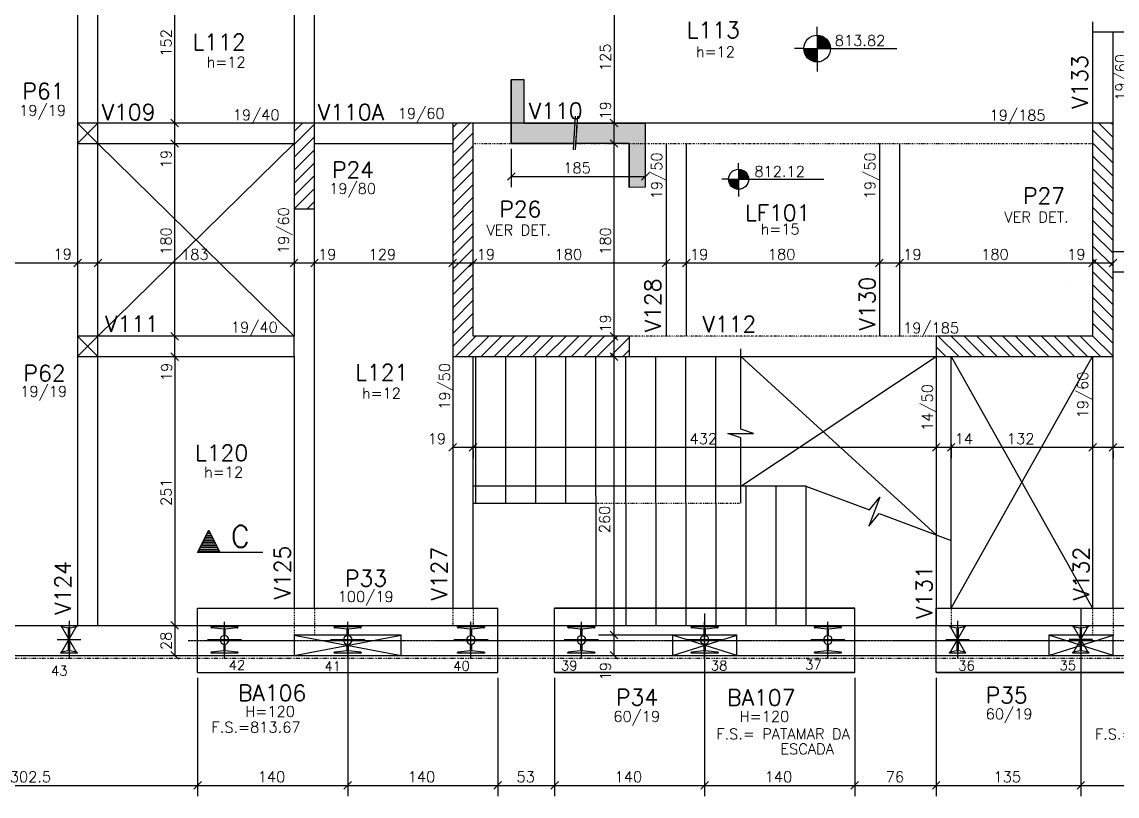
# Model space of a CAD drawing. Extents: x 880 to 7065, y 666 to 4166.
# Drawn here: x 3869 to 4890, y 2132 to 2855 of the extents above; entities that cross this region are included whole.
import ezdxf

# ---------------------------------------------------------------- set-up
doc = ezdxf.new("R2010")
doc.units = 0
doc.header["$MEASUREMENT"] = 0
for name, pattern in [('ESTILO_TQS_0003', [1.5, 0.5, -0.4, 0.1, -0.5]), ('ESTILO_TQS_0004', [2, 0.5, -0.4, 0.1, -0.4, 0.1, -0.5]), ('ESTILO_TQS_0005', [0.4, 0.3, -0.1])]:
    doc.linetypes.add(name, pattern=pattern)
for name, color, linetype in [('1', 1, 'CONTINUOUS'), ('2', 2, 'CONTINUOUS'), ('3', 3, 'CONTINUOUS'), ('4', 4, 'CONTINUOUS'), ('6', 6, 'CONTINUOUS'), ('7', 7, 'CONTINUOUS'), ('8', 8, 'CONTINUOUS'), ('9', 9, 'CONTINUOUS')]:
    doc.layers.add(name, color=color, linetype=linetype)
doc.styles.get("Standard").update_dxf_attribs({"font": 'ROMANS.SHX'})

msp = doc.modelspace()

# ---------------------------------------------------------------- linework, layer by layer
at = {"layer": '1', "linetype": 'Continuous'}
for p, q in [((3920.5315, 2741.0645), (3939.5315, 2760.0645)), ((3939.5315, 2741.0645), (3920.5315, 2760.0645)), ((3939.5315, 2561.0645), (4122.5315, 2741.0645)), ((3939.5315, 2741.0645), (4122.5315, 2561.0645)), ((3920.5315, 2542.0645), (3939.5315, 2561.0645)), ((3939.5315, 2542.0645), (3920.5315, 2561.0645)), ((4735.5315, 2307.0645), (4867.5315, 2542.0645)), ((4735.5315, 2542.0645), (4867.5315, 2307.0645)), ((4032.531351, 2359.211001), (4042.902147, 2379.952601)), ((4032.672399, 2359.297904), (4042.902147, 2379.757503)), ((4038.913399, 2371.975049), (4046.890944, 2371.975049)), ((4039.711147, 2373.570552), (4046.093195, 2373.570552)), ((4040.508896, 2375.16605), (4045.295447, 2375.16605)), ((4041.30665, 2376.7616), (4044.497698, 2376.7616)), ((4042.104399, 2378.357103), (4043.86335, 2378.357103)), ((4042.902147, 2379.952601), (4053.229493, 2359.297904)), ((4042.902147, 2379.757449), (4053.131944, 2359.297952)), ((4033.329099, 2360.806504), (4052.475243, 2360.806504)), ((4034.126848, 2362.402001), (4051.677447, 2362.402001)), ((4034.924596, 2363.997504), (4050.879699, 2363.997504)), ((4035.722398, 2365.593001), (4050.08195, 2365.593001)), ((4036.520147, 2367.188552), (4049.284202, 2367.188552)), ((4037.317896, 2368.784049), (4048.486453, 2368.784049)), ((4038.11565, 2370.379552), (4047.688692, 2370.379552)), ((4093.329101, 2359.211001), (4032.531351, 2359.211001)), ((4032.672399, 2359.297952), (4093.329101, 2359.297952)), ((4032.531351, 2307.0645), (4312.5315, 2307.0645)), ((4032.531351, 2247.0645), (4032.531351, 2307.0645)), ((4312.5315, 2247.0645), (4312.5315, 2307.0645)), ((4365.53135, 2247.0645), (4365.53135, 2307.0645)), ((4645.5315, 2247.0645), (4645.5315, 2307.0645)), ((4721.5315, 2247.0645), (4721.5315, 2307.0645)), ((4721.5315, 2307.0645), (4991.53165, 2307.0645)), ((4032.531351, 2247.0645), (4312.5315, 2247.0645))]:
    msp.add_line(p, q, dxfattribs=at)
for points in [[(3730.0315, 2291.0645), (5150.249252, 2291.0645), (5150.249252, 2593.06465)], [(4365.53135, 2307.0645), (4645.5315, 2307.0645), (4365.53135, 2307.0645)], [(4886.5315, 2263.0645), (5272.746549, 2263.0645)], [(4365.53135, 2247.0645), (4645.5315, 2247.0645), (4365.53135, 2247.0645)], [(4721.5315, 2247.0645), (4991.53165, 2247.0645), (4721.5315, 2247.0645)]]:
    msp.add_lwpolyline(points, dxfattribs=at)
at = {"layer": '2', "linetype": 'Continuous'}
for p, q in [((4014.684261, 2756.528966), (4007.613194, 2763.600034)), ((4014.684261, 2756.528966), (4007.613194, 2763.600034)), ((4424.524719, 2756.528966), (4417.453651, 2763.600034)), ((4424.524719, 2756.528966), (4417.453651, 2763.600034)), ((4417.453651, 2763.600034), (4424.524719, 2756.528966)), ((3930.0315, 2750.5645), (3930.0315, 2750.5645)), ((4014.684261, 2737.528966), (4007.613194, 2744.600034)), ((4014.684261, 2737.528966), (4007.613194, 2744.600034)), ((4424.524719, 2737.528966), (4417.453651, 2744.600034)), ((4424.524719, 2737.528966), (4417.453651, 2744.600034)), ((4132.0315, 2720.0645), (4132.0315, 2720.0645)), ((4321.595131, 2706.667588), (4328.666198, 2713.738656)), ((4446.606253, 2706.667588), (4453.677321, 2713.738656)), ((3916.995966, 2625.935407), (3924.067034, 2633.006475)), ((3916.995966, 2625.935407), (3924.067034, 2633.006475)), ((3935.995966, 2625.935407), (3943.067034, 2633.006475)), ((3935.995966, 2625.935407), (3943.067034, 2633.006475)), ((4118.995966, 2625.935407), (4126.067034, 2633.006475)), ((4118.995966, 2625.935407), (4126.067034, 2633.006475)), ((4137.995966, 2625.935407), (4145.067034, 2633.006475)), ((4137.995966, 2625.935407), (4145.067034, 2633.006475)), ((4266.995966, 2625.935407), (4274.067034, 2633.006475)), ((4266.995966, 2625.935407), (4274.067034, 2633.006475)), ((4285.995966, 2625.935407), (4293.067034, 2633.006475)), ((4285.995966, 2625.935407), (4293.067034, 2633.006475)), ((4465.995966, 2625.935407), (4473.067034, 2633.006475)), ((4465.995966, 2625.935407), (4473.067034, 2633.006475)), ((4484.995966, 2625.935407), (4492.067034, 2633.006475)), ((4484.995966, 2625.935407), (4492.067034, 2633.006475)), ((4664.995966, 2625.935407), (4672.067034, 2633.006475)), ((4664.995966, 2625.935407), (4672.067034, 2633.006475)), ((4683.995966, 2625.935407), (4691.067034, 2633.006475)), ((4683.995966, 2625.935407), (4691.067034, 2633.006475)), ((4863.995966, 2625.935407), (4871.067034, 2633.006475)), ((4863.995966, 2625.935407), (4871.067034, 2633.006475)), ((4882.995966, 2625.935407), (4890.067034, 2633.006475)), ((4882.995966, 2625.935407), (4890.067034, 2633.006475)), ((4843.940841, 2611.155159), (4843.940841, 2611.155159)), ((4014.684261, 2557.528966), (4007.613194, 2564.600034)), ((4014.684261, 2557.528966), (4007.613194, 2564.600034)), ((4424.524719, 2557.528966), (4417.453651, 2564.600034)), ((4424.524719, 2557.528966), (4417.453651, 2564.600034)), ((3930.0315, 2551.5645), (3930.0315, 2551.5645)), ((4014.684261, 2538.528966), (4007.613194, 2545.600034)), ((4014.684261, 2538.528966), (4007.613194, 2545.600034)), ((4007.613194, 2545.600034), (4014.684261, 2538.528966)), ((4280.0315, 2551.5645), (4280.0315, 2551.5645)), ((4424.524719, 2538.528966), (4417.453651, 2545.600034)), ((4424.524719, 2538.528966), (4417.453651, 2545.600034)), ((4877.0315, 2551.5645), (4877.0315, 2551.5645)), ((4266.995966, 2453.799781), (4274.067034, 2460.870849)), ((4285.995966, 2453.799781), (4293.067034, 2460.870849)), ((4285.995966, 2453.799781), (4293.067034, 2460.870849)), ((4717.995966, 2453.799781), (4725.067034, 2460.870849)), ((4717.995966, 2453.799781), (4725.067034, 2460.870849)), ((4731.995966, 2453.799781), (4739.067034, 2460.870849)), ((4731.995966, 2453.799781), (4739.067034, 2460.870849)), ((4863.995966, 2453.799781), (4871.067034, 2460.870849)), ((4863.995966, 2453.799781), (4871.067034, 2460.870849)), ((4882.995966, 2453.799781), (4890.067034, 2460.870849)), ((4882.995966, 2453.799781), (4890.067034, 2460.870849)), ((4882.995966, 2453.799781), (4890.067034, 2460.870849)), ((4007.613194, 2294.600034), (4014.684261, 2287.528966)), ((4007.613194, 2294.600034), (4014.684261, 2287.528966)), ((4424.524719, 2278.528966), (4417.453651, 2285.600034)), ((4424.524719, 2278.528966), (4417.453651, 2285.600034)), ((4505.5315, 2272.5645), (4505.5315, 2272.5645)), ((4856.5315, 2272.5645), (4856.5315, 2272.5645)), ((4007.613194, 2266.600034), (4014.684261, 2259.528966)), ((4424.524719, 2259.528966), (4417.453651, 2266.600034)), ((4028.995817, 2138.141848), (4036.066884, 2145.212916)), ((4028.995817, 2138.141848), (4036.066884, 2145.212916)), ((4168.995966, 2138.141848), (4176.067034, 2145.212916)), ((4168.995966, 2138.141848), (4176.067034, 2145.212916)), ((4308.995966, 2138.141848), (4316.067034, 2145.212916)), ((4308.995966, 2138.141848), (4316.067034, 2145.212916)), ((4361.995817, 2138.141848), (4369.066884, 2145.212916)), ((4361.995817, 2138.141848), (4369.066884, 2145.212916)), ((4501.995891, 2138.141848), (4509.066959, 2145.212916)), ((4501.995891, 2138.141848), (4509.066959, 2145.212916)), ((4641.995966, 2138.141848), (4649.067034, 2145.212916)), ((4641.995966, 2138.141848), (4649.067034, 2145.212916)), ((4717.995966, 2138.141848), (4725.067034, 2145.212916)), ((4717.995966, 2138.141848), (4725.067034, 2145.212916)), ((4852.995966, 2138.141848), (4860.067034, 2145.212916)), ((4852.995966, 2138.141848), (4860.067034, 2145.212916))]:
    msp.add_line(p, q, dxfattribs=at)
at = {"layer": '2', "linetype": 'ESTILO_TQS_0003'}
msp.add_line((5277.028499, 2260.066249), (1806.544791, 2260.051074), dxfattribs=at)
at = {"layer": '3', "linetype": 'Continuous'}
for p, q in [((4610.493954, 2842.164567), (4610.493954, 2849.875383)), ((4610.493954, 2842.164567), (4610.493954, 2817.164567)), ((4610.493954, 2841.55722), (4614.343078, 2841.55722)), ((4610.493954, 2840.764371), (4616.242416, 2840.764371)), ((4610.493954, 2839.971521), (4617.566212, 2839.971521)), ((4610.493954, 2839.17866), (4618.601473, 2839.17866)), ((4610.493954, 2838.385871), (4619.448812, 2838.385871)), ((4610.493954, 2837.593022), (4620.157821, 2837.593022)), ((4610.493954, 2836.800161), (4620.757158, 2836.800161)), ((4610.493954, 2836.007312), (4621.26518, 2836.007312)), ((4610.493954, 2835.214463), (4621.694334, 2835.214463)), ((4610.493954, 2834.421614), (4622.053392, 2834.421614)), ((4610.493954, 2833.628765), (4622.348698, 2833.628765)), ((4610.493954, 2832.835963), (4622.58497, 2832.835963)), ((4610.493954, 2832.043114), (4622.765549, 2832.043114)), ((4610.493954, 2831.250265), (4622.892959, 2831.250265)), ((4610.493954, 2830.457416), (4622.993954, 2830.457416)), ((4597.993954, 2829.664567), (4589.533513, 2829.664567)), ((4610.493906, 2828.871766), (4597.993906, 2828.871766)), ((4597.993954, 2829.664567), (4622.993954, 2829.664567)), ((4610.493906, 2828.078917), (4598.0949, 2828.078917)), ((4610.493906, 2827.286068), (4598.222263, 2827.286068)), ((4610.493906, 2826.493218), (4598.402889, 2826.493218)), ((4610.493906, 2825.700417), (4598.639162, 2825.700417)), ((4610.493906, 2824.90752), (4598.934467, 2824.90752)), ((4610.493906, 2824.114719), (4599.293526, 2824.114719)), ((4610.493906, 2823.32187), (4599.722679, 2823.32187)), ((4610.493906, 2822.529021), (4600.230701, 2822.529021)), ((4610.493906, 2821.736172), (4600.830086, 2821.736172)), ((4610.493906, 2820.94337), (4601.539047, 2820.94337)), ((4610.493906, 2820.150462), (4602.386387, 2820.150462)), ((4622.993954, 2829.664567), (4684.784828, 2829.664567)), ((4610.493906, 2819.35766), (4603.421648, 2819.35766)), ((4610.493906, 2818.564811), (4604.745443, 2818.564811)), ((4610.493906, 2817.771962), (4606.644829, 2817.771962)), ((4610.493954, 2817.164567), (4610.493954, 2808.310301)), ((4122.5315, 2752.158558), (4130.437442, 2760.0645)), ((4122.5315, 2740.137743), (4141.5315, 2759.137743)), ((4270.5315, 2743.887959), (4286.708041, 2760.0645)), ((4270.5315, 2755.908775), (4274.687225, 2760.0645)), ((4873.153203, 2760.0645), (4886.5315, 2746.686203)), ((4885.174018, 2760.0645), (4886.5315, 2758.707018)), ((4270.5315, 2731.867144), (4289.5315, 2750.867144)), ((4867.5315, 2753.665388), (4886.5315, 2734.665388)), ((4122.5315, 2728.116928), (4141.5315, 2747.116928)), ((4270.5315, 2719.846329), (4289.5315, 2738.846329)), ((4867.5315, 2741.644572), (4886.5315, 2722.644572)), ((4122.5315, 2716.096112), (4141.5315, 2735.096112)), ((4867.5315, 2729.623757), (4886.5315, 2710.623757)), ((4122.5315, 2704.075297), (4141.5315, 2723.075297)), ((4270.5315, 2707.825514), (4289.5315, 2726.825514)), ((4537.239145, 2717.013197), (4537.239145, 2722.796309)), ((4122.5315, 2692.054482), (4141.5315, 2711.054482)), ((4270.5315, 2695.804698), (4289.5315, 2714.804698)), ((4537.239145, 2717.013197), (4537.239145, 2698.263197)), ((4537.239145, 2716.557687), (4540.125989, 2716.557687)), ((4537.239145, 2715.96305), (4541.550492, 2715.96305)), ((4537.239145, 2715.368413), (4542.543339, 2715.368413)), ((4537.239145, 2714.773767), (4543.319785, 2714.773767)), ((4537.239145, 2714.179175), (4543.955289, 2714.179175)), ((4537.239145, 2713.584538), (4544.487046, 2713.584538)), ((4537.239145, 2712.989893), (4544.936549, 2712.989893)), ((4537.239145, 2712.395256), (4545.317566, 2712.395256)), ((4537.239145, 2711.800619), (4545.639431, 2711.800619)), ((4537.239145, 2711.205982), (4545.908724, 2711.205982)), ((4537.239145, 2710.611345), (4546.130203, 2710.611345)), ((4537.239145, 2710.016744), (4546.307408, 2710.016744)), ((4537.239145, 2709.422108), (4546.442842, 2709.422108)), ((4537.239145, 2708.827471), (4546.5384, 2708.827471)), ((4537.239145, 2708.232834), (4546.614145, 2708.232834)), ((4867.5315, 2717.602942), (4886.5315, 2698.602942)), ((4122.5315, 2680.0645), (4141.5315, 2699.033666)), ((4270.5315, 2683.783883), (4289.5315, 2702.783883)), ((4527.864145, 2707.638197), (4521.518815, 2707.638197)), ((4537.23911, 2707.043596), (4527.86411, 2707.043596)), ((4527.864145, 2707.638197), (4546.614145, 2707.638197)), ((4537.23911, 2706.448959), (4527.939855, 2706.448959)), ((4537.23911, 2705.854323), (4528.035378, 2705.854323)), ((4537.23911, 2705.259686), (4528.170847, 2705.259686)), ((4537.23911, 2704.665085), (4528.348052, 2704.665085)), ((4537.23911, 2704.070412), (4528.569531, 2704.070412)), ((4537.23911, 2703.475811), (4528.838824, 2703.475811)), ((4537.23911, 2702.881174), (4529.160689, 2702.881174)), ((4537.23911, 2702.286537), (4529.541706, 2702.286537)), ((4537.23911, 2701.691901), (4529.991244, 2701.691901)), ((4537.23911, 2701.0973), (4530.522965, 2701.0973)), ((4537.23911, 2700.502618), (4531.15847, 2700.502618)), ((4537.23911, 2699.908017), (4531.934916, 2699.908017)), ((4537.23911, 2699.31338), (4532.927763, 2699.31338)), ((4537.23911, 2698.718744), (4534.352302, 2698.718744)), ((4537.239145, 2698.263197), (4537.239145, 2691.622498)), ((4546.614145, 2707.638197), (4616.77013, 2707.638197)), ((4867.5315, 2705.582127), (4886.5315, 2686.582127)), ((4270.5315, 2671.763068), (4289.5315, 2690.763068)), ((4867.5315, 2693.561311), (4886.5315, 2674.561311)), ((4134.583149, 2680.0645), (4141.5315, 2687.012851)), ((4270.5315, 2659.742252), (4289.5315, 2678.742252)), ((4867.5315, 2681.540496), (4886.5315, 2662.540496)), ((4867.5315, 2669.519681), (4886.5315, 2650.519681)), ((4270.5315, 2647.721437), (4289.5315, 2666.721437)), ((4867.5315, 2657.498865), (4886.5315, 2638.498865)), ((4270.5315, 2635.700622), (4289.5315, 2654.700622)), ((4270.5315, 2623.679807), (4289.5315, 2642.679807)), ((4867.5315, 2645.47805), (4886.5315, 2626.47805)), ((4886.5315, 2640.064595), (5203.606518, 2640.064595)), ((4270.5315, 2611.658991), (4289.5315, 2630.658991)), ((4867.5315, 2633.457235), (4886.5315, 2614.457235)), ((4270.5315, 2599.638176), (4289.5315, 2618.638176)), ((4867.5315, 2621.43642), (4886.5315, 2602.43642)), ((4886.5315, 2621.064595), (5182.036534, 2621.064595)), ((4270.5315, 2587.617361), (4289.5315, 2606.617361)), ((4867.5315, 2609.415604), (4886.5315, 2590.415604)), ((4867.5315, 2597.394789), (4886.5315, 2578.394789)), ((4270.5315, 2575.596545), (4289.5315, 2594.596545)), ((4867.5315, 2585.373974), (4886.5315, 2566.373974)), ((4270.5315, 2563.57573), (4289.5315, 2582.57573)), ((4270.5315, 2551.554915), (4289.5315, 2570.554915)), ((4867.5315, 2573.353158), (4886.5315, 2554.353158)), ((4273.0619, 2542.0645), (4292.0619, 2561.0645)), ((4285.082716, 2542.0645), (4304.082716, 2561.0645)), ((4297.103531, 2542.0645), (4316.103531, 2561.0645)), ((4309.124346, 2542.0645), (4328.124346, 2561.0645)), ((4321.145161, 2542.0645), (4340.145161, 2561.0645)), ((4333.165977, 2542.0645), (4352.165977, 2561.0645)), ((4345.186792, 2542.0645), (4364.186792, 2561.0645)), ((4357.207607, 2542.0645), (4376.207607, 2561.0645)), ((4369.228423, 2542.0645), (4388.228423, 2561.0645)), ((4381.249238, 2542.0645), (4400.249238, 2561.0645)), ((4393.270053, 2542.0645), (4412.270053, 2561.0645)), ((4405.290868, 2542.0645), (4424.290868, 2561.0645)), ((4417.311684, 2542.0645), (4435.5315, 2560.284316)), ((4723.54956, 2561.0645), (4742.54956, 2542.0645)), ((4735.570375, 2561.0645), (4754.570375, 2542.0645)), ((4747.59119, 2561.0645), (4766.59119, 2542.0645)), ((4759.612006, 2561.0645), (4778.612006, 2542.0645)), ((4771.632821, 2561.0645), (4790.632821, 2542.0645)), ((4783.653636, 2561.0645), (4802.653636, 2542.0645)), ((4795.674451, 2561.0645), (4814.674451, 2542.0645)), ((4807.695267, 2561.0645), (4826.695267, 2542.0645)), ((4819.716082, 2561.0645), (4838.716082, 2542.0645)), ((4831.736897, 2561.0645), (4850.736897, 2542.0645)), ((4843.757713, 2561.0645), (4862.757713, 2542.0645)), ((4855.778528, 2561.0645), (4874.778528, 2542.0645)), ((4867.5315, 2561.332343), (4886.5315, 2542.332343)), ((4429.332499, 2542.0645), (4435.5315, 2548.263501)), ((4721.5315, 2551.061745), (4730.528745, 2542.0645))]:
    msp.add_line(p, q, dxfattribs=at)
at = {"layer": '3', "linetype": 'ESTILO_TQS_0004'}
for p, q in [((4404.0315, 2405.0645), (4539.181678, 2405.0645)), ((4122.5315, 2307.0645), (4122.5315, 2282.0645)), ((4141.5315, 2307.0645), (4141.5315, 2282.0645)), ((4270.5315, 2307.0645), (4270.5315, 2291.0645)), ((4289.5315, 2307.0645), (4289.5315, 2290.061346)), ((4735.5315, 2307.0645), (4735.5315, 2291.062634)), ((4867.5315, 2307.0645), (4867.5315, 2282.0645)), ((4886.5315, 2307.0645), (4886.5315, 2282.0645))]:
    msp.add_line(p, q, dxfattribs=at)
at = {"layer": '3', "linetype": 'Continuous'}
for points in [[(3920.5315, 2912.0645), (3920.5315, 2760.0645)], [(3939.5315, 2760.0645), (3939.5315, 2912.0645)], [(4122.5315, 2912.0645), (4122.5315, 2760.0645)], [(4141.5315, 2760.0645), (4141.5315, 2912.0645)], [(4867.5315, 2854.634879), (4867.5315, 2760.0645)], [(4867.5315, 2845.134879), (5246.746549, 2845.134879)], [(4886.5315, 2760.0645), (4886.5315, 2845.134879)], [(4122.5315, 2760.0645), (3939.5315, 2760.0645)], [(4270.5315, 2760.0645), (4141.5315, 2760.0645)], [(4479.0315, 2760.0645), (4289.5315, 2760.0645)], [(4678.0315, 2760.0645), (4479.0315, 2760.0645)], [(4867.5315, 2760.0645), (4678.0315, 2760.0645)], [(3920.5315, 2741.0645), (3920.5315, 2561.0645)], [(3939.5315, 2561.0645), (3939.5315, 2741.0645)], [(3939.5315, 2741.0645), (4122.5315, 2741.0645)], [(4141.5315, 2741.0645), (4270.5315, 2741.0645)], [(4469.5315, 2741.0645), (4469.5315, 2561.0645)], [(4488.5315, 2561.0645), (4488.5315, 2741.0645)], [(4668.5315, 2741.0645), (4668.5315, 2561.0645)], [(4687.5315, 2561.0645), (4687.5315, 2741.0645)], [(4122.5315, 2680.0645), (4122.5315, 2561.0645)], [(4141.5315, 2551.5645), (4141.5315, 2680.0645)], [(4122.5315, 2561.0645), (3939.5315, 2561.0645)], [(4122.5315, 2542.0645), (4122.5315, 2561.0645)], [(4141.5315, 2307.0645), (4141.5315, 2551.5645)], [(3920.5315, 2542.0645), (3920.5315, 2291.0645)], [(3939.5315, 2291.0645), (3939.5315, 2542.0645)], [(3939.5315, 2542.0645), (4122.5315, 2542.0645)], [(4122.5315, 2542.0645), (4122.5315, 2307.0645)], [(4270.5315, 2542.0645), (4270.5315, 2307.0645)], [(4289.5315, 2307.0645), (4289.5315, 2542.0645)], [(4435.5315, 2542.0645), (4479.0315, 2542.0645)], [(4479.0315, 2542.0645), (4678.0315, 2542.0645)], [(4678.0315, 2542.0645), (4721.5315, 2542.0645)], [(4721.5315, 2542.0645), (4721.5315, 2291.0645)], [(4735.5315, 2307.0645), (4735.5315, 2542.0645)], [(4867.5315, 2542.0645), (4867.5315, 2307.0645)], [(4886.5315, 2307.0645), (4886.5315, 2542.0645)], [(3695.0315, 2263.0645), (3930.0315, 2263.0645)], [(3930.0315, 2263.0645), (4122.5315, 2263.0645)], [(4222.5315, 2263.0645), (4280.0315, 2263.0645)], [(4280.0315, 2263.0645), (4475.5315, 2263.0645)], [(4535.5315, 2263.0645), (4728.5315, 2263.0645)], [(4728.5315, 2263.0645), (4826.5315, 2263.0645)]]:
    msp.add_lwpolyline(points, dxfattribs=at)
at = {"layer": '3', "linetype": 'ESTILO_TQS_0004'}
for points in [[(4289.5315, 2741.0645), (4867.5315, 2741.0645)], [(4721.5315, 2561.0645), (4435.5315, 2561.0645)]]:
    msp.add_lwpolyline(points, dxfattribs=at)
at = {"layer": '3', "linetype": 'Continuous'}
for centre, radius in [((4610.493954, 2829.664567), 12.5), ((4537.239145, 2707.638197), 9.375)]:
    msp.add_circle(centre, radius, dxfattribs=at)
at = {"layer": '6', "linetype": 'Continuous'}
for p, q in [((4325.130664, 2760.0645), (4325.130664, 2800.563266)), ((4337.130664, 2760.0645), (4337.130664, 2800.563266)), ((4325.130664, 2741.0645), (4325.130664, 2760.0645)), ((4337.130664, 2760.0645), (4384.718712, 2760.0645)), ((4450.141787, 2760.0645), (4386.718712, 2760.0645)), ((4450.141787, 2760.0645), (4450.141787, 2700.203122)), ((4383.5059, 2741.0645), (4325.130664, 2741.0645)), ((4325.130664, 2741.0645), (4325.130664, 2741.0645)), ((4325.130664, 2741.0645), (4325.130664, 2741.0645)), ((4435.141787, 2741.0645), (4385.5059, 2741.0645)), ((4435.141787, 2741.0645), (4435.141787, 2700.077699)), ((3905.031351, 2290.300232), (3905.031351, 2291.054319)), ((3905.031351, 2291.054319), (3920.031351, 2291.054319)), ((3911.65492, 2288.627045), (3905.514282, 2289.691593)), ((3905.887843, 2266.481806), (3919.174858, 2289.626832)), ((3919.174858, 2266.481806), (3905.887843, 2289.626832)), ((3912.531351, 2295.403124), (3912.531351, 2260.705514)), ((3919.54842, 2289.691593), (3913.407782, 2288.627045)), ((3920.031351, 2291.054319), (3920.031351, 2290.300232)), ((4045.031351, 2289.304965), (4045.031351, 2290.059053)), ((4045.031351, 2290.059053), (4070.031351, 2290.059053)), ((4057.531351, 2260.710248), (4057.531351, 2294.407858)), ((4070.031351, 2290.059053), (4070.031351, 2289.304965)), ((4160.031351, 2289.306112), (4160.031351, 2290.060199)), ((4160.031351, 2290.060199), (4185.031351, 2290.060199)), ((4172.531351, 2260.711394), (4172.531351, 2294.409004)), ((4185.031351, 2290.060199), (4185.031351, 2289.306112)), ((4275.0315, 2289.307259), (4275.0315, 2290.061346)), ((4275.0315, 2290.061346), (4300.0315, 2290.061346)), ((4287.5315, 2260.712541), (4287.5315, 2294.410151)), ((4300.0315, 2290.061346), (4300.0315, 2289.307259)), ((4378.03135, 2289.308286), (4378.03135, 2290.062373)), ((4378.03135, 2290.062373), (4403.03135, 2290.062373)), ((4390.53135, 2260.713568), (4390.53135, 2294.411178)), ((4403.03135, 2290.062373), (4403.03135, 2289.308286)), ((4493.0315, 2289.308788), (4493.0315, 2290.062876)), ((4493.0315, 2290.062876), (4518.0315, 2290.062876)), ((4505.5315, 2260.714071), (4505.5315, 2294.411681)), ((4518.0315, 2290.062876), (4518.0315, 2289.308788)), ((4608.0315, 2289.309291), (4608.0315, 2290.063378)), ((4608.0315, 2290.063378), (4633.0315, 2290.063378)), ((4620.5315, 2260.714573), (4620.5315, 2294.412183)), ((4633.0315, 2290.063378), (4633.0315, 2289.309291)), ((4734.0315, 2290.308547), (4734.0315, 2291.062634)), ((4734.0315, 2291.062634), (4749.0315, 2291.062634)), ((4740.655069, 2288.63536), (4734.514431, 2289.699908)), ((4734.887992, 2266.490121), (4748.175008, 2289.635147)), ((4748.175008, 2266.490121), (4734.887992, 2289.635147)), ((4741.5315, 2295.411439), (4741.5315, 2260.713829)), ((4748.548569, 2289.699908), (4742.407931, 2288.63536)), ((4749.0315, 2291.062634), (4749.0315, 2290.308547)), ((4849.0315, 2290.309693), (4849.0315, 2291.06378)), ((4849.0315, 2291.06378), (4864.0315, 2291.06378)), ((4855.655069, 2288.636507), (4849.514431, 2289.701054)), ((4849.887992, 2266.491268), (4863.175008, 2289.636293)), ((4863.175008, 2266.491268), (4849.887992, 2289.636293)), ((4856.5315, 2295.412585), (4856.5315, 2260.714976)), ((4863.548569, 2289.701054), (4857.407931, 2288.636507)), ((4864.0315, 2291.06378), (4864.0315, 2290.309693)), ((3912.137851, 2268.089089), (3912.137851, 2288.018406)), ((3912.924851, 2288.018406), (3912.924851, 2268.090232)), ((4056.65492, 2287.631779), (4045.514282, 2288.696327)), ((4057.137851, 2281.540687), (4057.137851, 2287.02314)), ((4069.54842, 2288.696327), (4058.407782, 2287.631779)), ((4171.65492, 2287.632925), (4160.514282, 2288.697473)), ((4172.137851, 2281.541834), (4172.137851, 2287.024286)), ((4184.54842, 2288.697473), (4173.407782, 2287.632925)), ((4286.655069, 2287.634072), (4275.514431, 2288.69862)), ((4287.138, 2281.54298), (4287.138, 2287.025433)), ((4299.548569, 2288.69862), (4288.407931, 2287.634072)), ((4389.654919, 2287.635099), (4378.514281, 2288.699647)), ((4390.13785, 2281.544007), (4390.13785, 2287.02646)), ((4402.548419, 2288.699647), (4391.407781, 2287.635099)), ((4504.655069, 2287.635602), (4493.514431, 2288.700149)), ((4505.138, 2281.54451), (4505.138, 2287.026963)), ((4517.548569, 2288.700149), (4506.407931, 2287.635602)), ((4619.655069, 2287.636105), (4608.514431, 2288.700652)), ((4620.138, 2281.545013), (4620.138, 2287.027466)), ((4632.548569, 2288.700652), (4621.407931, 2287.636105)), ((4741.138, 2268.097404), (4741.138, 2288.026721)), ((4741.925, 2288.026721), (4741.925, 2268.098547)), ((4856.138, 2268.09855), (4856.138, 2288.027868)), ((4856.925, 2288.027868), (4856.925, 2268.099693)), ((3901.622381, 2278.054319), (3923.44032, 2278.054319)), ((4073.44032, 2277.559053), (4041.622381, 2277.559053)), ((4057.137851, 2268.094965), (4057.137851, 2273.577418)), ((4057.924851, 2273.577418), (4057.924851, 2268.094965)), ((4188.44032, 2277.560199), (4156.622381, 2277.560199)), ((4172.137851, 2268.096112), (4172.137851, 2273.578565)), ((4172.924851, 2273.578565), (4172.924851, 2268.096112)), ((4303.44047, 2277.561346), (4271.62253, 2277.561346)), ((4287.138, 2268.097259), (4287.138, 2273.579711)), ((4287.925, 2273.579711), (4287.925, 2268.097259)), ((4406.44032, 2277.562373), (4374.622381, 2277.562373)), ((4390.13785, 2268.098286), (4390.13785, 2273.580738)), ((4390.92485, 2273.580738), (4390.92485, 2268.098286)), ((4521.44047, 2277.562876), (4489.62253, 2277.562876)), ((4505.138, 2268.098788), (4505.138, 2273.581241)), ((4505.925, 2273.581241), (4505.925, 2268.098788)), ((4636.44047, 2277.563378), (4604.62253, 2277.563378)), ((4620.138, 2268.099291), (4620.138, 2273.581744)), ((4620.925, 2273.581744), (4620.925, 2268.099291)), ((4730.62253, 2278.062634), (4752.44047, 2278.062634)), ((4845.62253, 2278.06378), (4867.44047, 2278.06378)), ((3905.031351, 2265.054319), (3905.031351, 2265.808406)), ((3920.031351, 2265.054319), (3905.031351, 2265.054319)), ((3905.514282, 2266.417045), (3911.65492, 2267.481593)), ((3913.407782, 2267.481593), (3919.54842, 2266.417045)), ((3920.031351, 2265.808406), (3920.031351, 2265.054319)), ((4045.031351, 2265.059053), (4045.031351, 2265.81314)), ((4070.031351, 2265.059053), (4045.031351, 2265.059053)), ((4045.514282, 2266.421779), (4056.65492, 2267.486327)), ((4058.407782, 2267.486327), (4069.54842, 2266.421779)), ((4070.031351, 2265.81314), (4070.031351, 2265.059053)), ((4160.031351, 2265.060199), (4160.031351, 2265.814286)), ((4185.031351, 2265.060199), (4160.031351, 2265.060199)), ((4160.514282, 2266.422925), (4171.65492, 2267.487473)), ((4173.407782, 2267.487473), (4184.54842, 2266.422925)), ((4185.031351, 2265.814286), (4185.031351, 2265.060199)), ((4275.0315, 2265.061346), (4275.0315, 2265.815433)), ((4300.0315, 2265.061346), (4275.0315, 2265.061346)), ((4275.514431, 2266.424072), (4286.655069, 2267.48862)), ((4288.407931, 2267.48862), (4299.548569, 2266.424072)), ((4300.0315, 2265.815433), (4300.0315, 2265.061346)), ((4378.03135, 2265.062373), (4378.03135, 2265.81646)), ((4403.03135, 2265.062373), (4378.03135, 2265.062373)), ((4378.514281, 2266.425099), (4389.654919, 2267.489647)), ((4391.407781, 2267.489647), (4402.548419, 2266.425099)), ((4403.03135, 2265.81646), (4403.03135, 2265.062373)), ((4493.0315, 2265.062876), (4493.0315, 2265.816963)), ((4518.0315, 2265.062876), (4493.0315, 2265.062876)), ((4493.514431, 2266.425602), (4504.655069, 2267.490149)), ((4506.407931, 2267.490149), (4517.548569, 2266.425602)), ((4518.0315, 2265.816963), (4518.0315, 2265.062876)), ((4608.0315, 2265.063378), (4608.0315, 2265.817466)), ((4633.0315, 2265.063378), (4608.0315, 2265.063378)), ((4608.514431, 2266.426105), (4619.655069, 2267.490652)), ((4621.407931, 2267.490652), (4632.548569, 2266.426105)), ((4633.0315, 2265.817466), (4633.0315, 2265.063378)), ((4734.0315, 2265.062634), (4734.0315, 2265.816721)), ((4749.0315, 2265.062634), (4734.0315, 2265.062634)), ((4734.514431, 2266.42536), (4740.655069, 2267.489908)), ((4742.407931, 2267.489908), (4748.548569, 2266.42536)), ((4749.0315, 2265.816721), (4749.0315, 2265.062634)), ((4849.0315, 2265.06378), (4849.0315, 2265.817868)), ((4864.0315, 2265.06378), (4849.0315, 2265.06378)), ((4849.514431, 2266.426507), (4855.655069, 2267.491054)), ((4857.407931, 2267.491054), (4863.548569, 2266.426507)), ((4864.0315, 2265.817868), (4864.0315, 2265.06378))]:
    msp.add_line(p, q, dxfattribs=at)
for points in [[(4057.924851, 2287.024283), (4057.924851, 2281.540687)], [(4172.924851, 2287.02543), (4172.924851, 2281.541834)], [(4287.925, 2287.026576), (4287.925, 2281.54298)], [(4390.92485, 2287.027603), (4390.92485, 2281.544007)], [(4505.925, 2287.028106), (4505.925, 2281.54451)], [(4620.925, 2287.028609), (4620.925, 2281.545013)]]:
    msp.add_lwpolyline(points, dxfattribs=at)
for centre, radius, start, end in [((3905.656351, 2290.300232), 0.625, 180, 256.861226), ((3919.406351, 2290.300232), 0.625, 283.138774, 0), ((4045.656351, 2289.304965), 0.625, 180, 256.861226), ((4069.406351, 2289.304965), 0.625, 283.138774, 0), ((4160.656351, 2289.306112), 0.625, 180, 256.861226), ((4184.406351, 2289.306112), 0.625, 283.138774, 0), ((4275.6565, 2289.307259), 0.625, 180, 256.861226), ((4299.4065, 2289.307259), 0.625, 283.138774, 0), ((4378.65635, 2289.308286), 0.625, 180, 256.861226), ((4402.40635, 2289.308286), 0.625, 283.138774, 0), ((4493.6565, 2289.308788), 0.625, 180, 256.861226), ((4517.4065, 2289.308788), 0.625, 283.138774, 0), ((4608.6565, 2289.309291), 0.625, 180, 256.861226), ((4632.4065, 2289.309291), 0.625, 283.138774, 0), ((4734.6565, 2290.308547), 0.625, 180, 256.861226), ((4748.4065, 2290.308547), 0.625, 283.138774, 0), ((4849.6565, 2290.309693), 0.625, 180, 256.861226), ((4863.4065, 2290.309693), 0.625, 283.138774, 0), ((3911.512851, 2288.018406), 0.625, 0, 76.861226), ((3913.549851, 2288.018406), 0.625, 103.138774, 180), ((4057.531351, 2277.559053), 4.001032, 95.644143, 264.355857), ((4056.512851, 2287.02314), 0.625, 0, 76.861226), ((4058.549852, 2287.023138), 0.625002, 103.138852, 180.104996), ((4057.531351, 2277.559053), 4.001032, 275.644143, 84.355857), ((4172.531351, 2277.560199), 4.001032, 95.644143, 264.355857), ((4171.512851, 2287.024286), 0.625, 0, 76.861226), ((4173.549852, 2287.024284), 0.625002, 103.138852, 180.104996), ((4172.531351, 2277.560199), 4.001032, 275.644143, 84.355857), ((4287.5315, 2277.561346), 4.001032, 95.644143, 264.355857), ((4286.513, 2287.025433), 0.625, 0, 76.861226), ((4288.550001, 2287.025431), 0.625002, 103.138852, 180.104996), ((4287.5315, 2277.561346), 4.001032, 275.644143, 84.355857), ((4390.53135, 2277.562373), 4.001032, 95.644143, 264.355857), ((4389.51285, 2287.02646), 0.625, 0, 76.861226), ((4391.549852, 2287.026458), 0.625002, 103.138852, 180.104996), ((4390.53135, 2277.562373), 4.001032, 275.644143, 84.355857), ((4505.5315, 2277.562876), 4.001032, 95.644143, 264.355857), ((4504.513, 2287.026963), 0.625, 0, 76.861226), ((4506.550001, 2287.026961), 0.625002, 103.138852, 180.104996), ((4505.5315, 2277.562876), 4.001032, 275.644143, 84.355857), ((4620.5315, 2277.563378), 4.001032, 95.644143, 264.355857), ((4619.513, 2287.027466), 0.625, 0, 76.861226), ((4621.550001, 2287.027463), 0.625002, 103.138852, 180.104996), ((4620.5315, 2277.563378), 4.001032, 275.644143, 84.355857), ((4740.513, 2288.026721), 0.625, 0, 76.861226), ((4742.55, 2288.026721), 0.625, 103.138774, 180), ((4855.513, 2288.027868), 0.625, 0, 76.861226), ((4857.55, 2288.027868), 0.625, 103.138774, 180), ((3905.656351, 2265.808406), 0.625, 103.138774, 180), ((3911.512849, 2268.090234), 0.625002, 283.138852, 0.104996), ((3913.549851, 2268.090232), 0.625, 180, 256.861226), ((3919.406351, 2265.808406), 0.625, 0, 76.861226), ((4045.656351, 2265.81314), 0.625, 103.138774, 180), ((4056.512851, 2268.094965), 0.625, 283.138774, 0), ((4058.549851, 2268.094965), 0.625, 180, 256.861226), ((4069.406351, 2265.81314), 0.625, 0, 76.861226), ((4160.656351, 2265.814286), 0.625, 103.138774, 180), ((4171.512851, 2268.096112), 0.625, 283.138774, 0), ((4173.549851, 2268.096112), 0.625, 180, 256.861226), ((4184.406351, 2265.814286), 0.625, 0, 76.861226), ((4275.6565, 2265.815433), 0.625, 103.138774, 180), ((4286.513, 2268.097259), 0.625, 283.138774, 0), ((4288.55, 2268.097259), 0.625, 180, 256.861226), ((4299.4065, 2265.815433), 0.625, 0, 76.861226), ((4378.65635, 2265.81646), 0.625, 103.138774, 180), ((4389.51285, 2268.098286), 0.625, 283.138774, 0), ((4391.54985, 2268.098286), 0.625, 180, 256.861226), ((4402.40635, 2265.81646), 0.625, 0, 76.861226), ((4493.6565, 2265.816963), 0.625, 103.138774, 180), ((4504.513, 2268.098788), 0.625, 283.138774, 0), ((4506.55, 2268.098788), 0.625, 180, 256.861226), ((4517.4065, 2265.816963), 0.625, 0, 76.861226), ((4608.6565, 2265.817466), 0.625, 103.138774, 180), ((4619.513, 2268.099291), 0.625, 283.138774, 0), ((4621.55, 2268.099291), 0.625, 180, 256.861226), ((4632.4065, 2265.817466), 0.625, 0, 76.861226), ((4734.6565, 2265.816721), 0.625, 103.138774, 180), ((4740.512999, 2268.098549), 0.625002, 283.138852, 0.104996), ((4742.55, 2268.098547), 0.625, 180, 256.861226), ((4748.4065, 2265.816721), 0.625, 0, 76.861226), ((4849.6565, 2265.817868), 0.625, 103.138774, 180), ((4855.512999, 2268.099696), 0.625002, 283.138852, 0.104996), ((4857.55, 2268.099693), 0.625, 180, 256.861226), ((4863.4065, 2265.817868), 0.625, 0, 76.861226)]:
    msp.add_arc(centre, radius, start, end, dxfattribs=at)
at = {"layer": '7', "linetype": 'Continuous'}
for points in [[(3920.5315, 2741.0645), (3939.5315, 2741.0645), (3939.5315, 2760.0645), (3920.5315, 2760.0645), (3920.5315, 2741.0645)], [(4122.5315, 2680.0645), (4141.5315, 2680.0645), (4141.5315, 2760.0645), (4122.5315, 2760.0645), (4122.5315, 2680.0645)], [(4270.5315, 2542.0645), (4435.5315, 2542.0645), (4435.5315, 2561.0645), (4289.5315, 2561.0645), (4289.5315, 2760.0645), (4270.5315, 2760.0645), (4270.5315, 2542.0645)], [(4886.5315, 2542.0645), (4886.5315, 2760.0645), (4867.5315, 2760.0645), (4867.5315, 2561.0645), (4721.5315, 2561.0645), (4721.5315, 2542.0645), (4886.5315, 2542.0645)], [(3920.5315, 2542.0645), (3939.5315, 2542.0645), (3939.5315, 2561.0645), (3920.5315, 2561.0645), (3920.5315, 2542.0645)], [(4122.5315, 2263.0645), (4222.5315, 2263.0645), (4222.5315, 2282.0645), (4122.5315, 2282.0645), (4122.5315, 2263.0645)], [(4475.5315, 2263.0645), (4535.5315, 2263.0645), (4535.5315, 2282.0645), (4475.5315, 2282.0645), (4475.5315, 2263.0645)], [(4826.5315, 2263.0645), (4886.5315, 2263.0645), (4886.5315, 2282.0645), (4826.5315, 2282.0645), (4826.5315, 2263.0645)]]:
    msp.add_lwpolyline(points, dxfattribs=at)
at = {"layer": '8', "linetype": 'Continuous'}
msp.add_line((4325.130664, 2741.0645), (4325.130664, 2741.0645), dxfattribs=at)
for points in [[(4325.130664, 2800.563266), (4325.130664, 2741.0645), (4383.50589, 2741.0645), (4384.71871, 2760.0645), (4337.130664, 2760.0645), (4337.130664, 2800.563266), (4325.130664, 2800.563266)], [(4386.718712, 2760.0645), (4450.141787, 2760.0645), (4450.141787, 2700.203122), (4435.141787, 2700.077699), (4435.141787, 2741.0645), (4385.5059, 2741.0645), (4386.718712, 2760.0645)]]:
    msp.add_lwpolyline(points, dxfattribs=at)
for points in [[(4337.130664, 2800.563266), (4325.130664, 2800.563266), (4337.130664, 2760.0645)], [(4325.130664, 2800.563266), (4325.130664, 2741.0645), (4337.130664, 2760.0645)], [(4325.130664, 2741.0645), (4383.50589, 2741.0645), (4337.130664, 2760.0645)], [(4383.50589, 2741.0645), (4384.71871, 2760.0645), (4337.130664, 2760.0645)], [(4386.718712, 2760.0645), (4435.141787, 2741.0645), (4385.5059, 2741.0645)], [(4450.141787, 2760.0645), (4435.141787, 2741.0645), (4386.718712, 2760.0645)], [(4450.141787, 2760.0645), (4435.141787, 2700.077699), (4435.141787, 2741.0645)], [(4450.141787, 2700.203122), (4435.141787, 2700.077699), (4450.141787, 2760.0645)]]:
    msp.add_solid(points, dxfattribs=at)
at = {"layer": '9', "linetype": 'Continuous'}
for p, q in [((4011.148727, 2760.0645), (4011.148727, 2912.0645)), ((4420.989185, 2885.0645), (4420.989185, 2760.0645)), ((4011.148727, 2741.0645), (4011.148727, 2760.0645)), ((4383.130664, 2735.186229), (4385.130664, 2766.518171)), ((4385.130664, 2735.186229), (4387.130664, 2766.518171)), ((4420.989185, 2741.0645), (4420.989185, 2760.0645)), ((4011.148727, 2561.0645), (4011.148727, 2741.0645)), ((4420.989185, 2561.0645), (4420.989185, 2741.0645)), ((4325.130664, 2736.0645), (4325.130664, 2700.203122)), ((4450.141787, 2736.0645), (4450.141787, 2700.203122)), ((4325.130664, 2710.203122), (4450.141787, 2710.203122)), ((3707.0315, 2629.470941), (3920.5315, 2629.470941)), ((3920.5315, 2629.470941), (3939.5315, 2629.470941)), ((3939.5315, 2629.470941), (4122.5315, 2629.470941)), ((4122.5315, 2629.470941), (4141.5315, 2629.470941)), ((4141.5315, 2629.470941), (4270.5315, 2629.470941)), ((4270.5315, 2629.470941), (4289.5315, 2629.470941)), ((4289.5315, 2629.470941), (4469.5315, 2629.470941)), ((4469.5315, 2629.470941), (4488.5315, 2629.470941)), ((4488.5315, 2629.470941), (4668.5315, 2629.470941)), ((4668.5315, 2629.470941), (4687.5315, 2629.470941)), ((4687.5315, 2629.470941), (4867.5315, 2629.470941)), ((4867.5315, 2629.470941), (4886.5315, 2629.470941)), ((4011.148727, 2542.0645), (4011.148727, 2561.0645)), ((4420.989185, 2542.0645), (4420.989185, 2561.0645)), ((4539.181678, 2474.150753), (4539.181678, 2549.199981)), ((4011.148727, 2542.0645), (4011.148727, 2291.0645)), ((4292.0315, 2405.0645), (4292.0315, 2542.0645)), ((4320.0315, 2405.0645), (4320.0315, 2542.0645)), ((4348.0315, 2405.0645), (4348.0315, 2542.0645)), ((4376.0315, 2405.0645), (4376.0315, 2542.0645)), ((4404.0315, 2412.0645), (4404.0315, 2542.0645)), ((4420.989185, 2282.0645), (4420.989185, 2542.0645)), ((4432.0315, 2405.0645), (4432.0315, 2542.0645)), ((4460.0315, 2405.0645), (4460.0315, 2542.0645)), ((4488.0315, 2405.0645), (4488.0315, 2542.0645)), ((4516.0315, 2405.0645), (4516.0315, 2542.0645)), ((4539.181678, 2421.0645), (4721.5315, 2542.0645)), ((4539.181678, 2542.0645), (4721.5315, 2375.635821)), ((4539.181678, 2405.0645), (4539.181678, 2466.125691)), ((4886.5315, 2452.335315), (4886.5315, 2467.335315)), ((4886.5315, 2452.335315), (4886.5315, 2467.335315)), ((4270.5315, 2457.335315), (4289.5315, 2457.335315)), ((4270.5315, 2455.339613), (4270.5315, 2447.335315)), ((4289.5315, 2457.335315), (4721.5315, 2457.335315)), ((4289.5315, 2454.964075), (4289.5315, 2447.335315)), ((4721.5315, 2457.592836), (4721.5315, 2447.335315)), ((4721.5315, 2457.335315), (4735.5315, 2457.335315)), ((4735.5315, 2460.597133), (4735.5315, 2447.335315)), ((4735.5315, 2457.335315), (4867.5315, 2457.335315)), ((4867.5315, 2457.335315), (4886.5315, 2457.335315)), ((4867.5315, 2453.619009), (4867.5315, 2447.335315)), ((4886.5315, 2457.335315), (5150.249252, 2457.335315)), ((4886.5315, 2453.619009), (4886.5315, 2447.335315)), ((4600.0315, 2421.0645), (4289.5315, 2421.0645)), ((4404.0315, 2412.0645), (4404.0315, 2291.0645)), ((4544.0315, 2421.0645), (4544.0315, 2291.0645)), ((4572.0315, 2421.0645), (4572.0315, 2291.0645)), ((4600.0315, 2421.0645), (4600.0315, 2291.0645)), ((4600.0315, 2421.0645), (4659.218205, 2398.934674)), ((4289.5315, 2405.0645), (4404.0315, 2405.0645)), ((4432.0315, 2405.0645), (4432.0315, 2291.0645)), ((4460.0315, 2405.0645), (4460.0315, 2291.0645)), ((4488.0315, 2405.0645), (4488.0315, 2291.0645)), ((4516.0315, 2405.0645), (4516.0315, 2291.0645)), ((4668.286439, 2395.54402), (4735.5315, 2370.40124)), ((4505.531425, 2302.0645), (4505.531425, 2131.677382)), ((4856.5315, 2307.0645), (4856.5315, 2131.677382)), ((4011.148727, 2291.0645), (4011.148727, 2263.0645)), ((4122.5315, 2282.0645), (4222.5315, 2263.0645)), ((4122.5315, 2263.0645), (4222.5315, 2282.0645)), ((4475.5315, 2282.0645), (4406.44032, 2282.0645)), ((4420.989185, 2263.0645), (4420.989185, 2282.0645)), ((4535.5315, 2263.0645), (4475.5315, 2282.0645)), ((4475.5315, 2263.0645), (4535.5315, 2282.0645)), ((4886.5315, 2263.0645), (4826.5315, 2282.0645)), ((4826.5315, 2263.0645), (4886.5315, 2282.0645)), ((4172.5315, 2272.0645), (4172.5315, 2131.677382)), ((4032.531351, 2242.0645), (4032.531351, 2131.677382)), ((4312.5315, 2242.0645), (4312.5315, 2131.677382)), ((4365.53135, 2242.0645), (4365.53135, 2131.677382)), ((4645.5315, 2242.0645), (4645.5315, 2131.677382)), ((4721.5315, 2242.0645), (4721.5315, 2131.677382)), ((4645.5315, 2237.0645), (4645.5315, 2131.677382)), ((3730.0315, 2141.677382), (4032.531351, 2141.677382)), ((4032.531351, 2141.677382), (4172.5315, 2141.677382)), ((4172.5315, 2141.677382), (4312.5315, 2141.677382)), ((4312.5315, 2141.677382), (4365.53135, 2141.677382)), ((4365.53135, 2141.677382), (4505.531425, 2141.677382)), ((4505.531425, 2141.677382), (4645.5315, 2141.677382)), ((4645.5315, 2141.677382), (4721.5315, 2141.677382)), ((4721.5315, 2141.677382), (4856.5315, 2141.677382)), ((4856.5315, 2141.677382), (4991.53165, 2141.677382))]:
    msp.add_line(p, q, dxfattribs=at)
at = {"layer": '9', "linetype": 'ESTILO_TQS_0005'}
msp.add_line((4023.731752, 2277.0645), (5044.306177, 2277.0645), dxfattribs=at)
at = {"layer": '9', "linetype": 'Continuous'}
for points in [[(4539.181678, 2458.100606), (4539.181678, 2466.125691), (4527.144074, 2470.138211), (4551.219281, 2470.138211), (4539.181678, 2474.150753), (4539.181678, 2482.175815)], [(4650.149871, 2402.325312), (4659.218184, 2398.934682), (4668.83825, 2410.841821), (4658.666381, 2383.636933), (4668.286472, 2395.544062), (4677.35476, 2392.153442)]]:
    msp.add_lwpolyline(points, dxfattribs=at)

# ---------------------------------------------------------------- texts
at = {"layer": '1', "linetype": 'Continuous'}
msp.add_text('C', height=20, dxfattribs=at).set_placement((4063.329101, 2364.211001))
at = {"layer": '2', "linetype": 'Continuous'}
for s, p in [('152', (4008.148727, 2822.0645)), ('125', (4417.989185, 2808.5645)), ('19', (4417.989185, 2763.39783)), ('19', (4008.148727, 2717.955706)), ('180', (4008.148727, 2637.0645)), ('180', (4417.989185, 2637.0645)), ('19', (4417.989185, 2564.39783)), ('19', (4008.563747, 2519.160658)), ('251', (4008.148727, 2402.5645)), ('260', (4417.141222, 2377.148077)), ('28', (4008.148727, 2268.0645)), ('19', (4417.989185, 2239.73117))]:
    msp.add_text(s, height=10, rotation=90, dxfattribs=at).set_placement(p)
for s, p in [('185', (4373.636226, 2713.203122)), ('19', (3898.036754, 2632.818445)), ('183', (4017.0315, 2632.470941)), ('19', (4144.86483, 2632.470941)), ('129', (4192.0315, 2632.470941)), ('19', (4292.86483, 2632.470941)), ('180', (4365.5315, 2632.470941)), ('19', (4491.86483, 2632.470941)), ('180', (4564.5315, 2632.470941)), ('19', (4690.86483, 2632.470941)), ('180', (4763.5315, 2632.470941)), ('19', (4843.814407, 2632.497698)), ('19', (4247.19817, 2460.335315)), ('432', (4491.5315, 2460.335315)), ('14', (4738.86483, 2460.335315)), ('132', (4787.5315, 2460.335315)), ('302.5', (3857.281425, 2144.677382)), ('140', (4088.531425, 2144.677382)), ('140', (4228.5315, 2144.677382)), ('53', (4330.031425, 2144.677382)), ('140', (4421.531388, 2144.677382)), ('140', (4561.531463, 2144.677382)), ('76', (4674.5315, 2144.677382)), ('135', (4775.0315, 2144.677382))]:
    msp.add_text(s, height=10, dxfattribs=at).set_placement(p)
at = {"layer": '3', "linetype": 'Continuous'}
for s, height, p in [('813.82', 10, (4626.978685, 2832.181641)), ('h=12', 10, (4497.342381, 2821.744599)), ('h=12', 10, (4040.901, 2812.07946)), ('19/19', 10, (3866.042695, 2766.881668)), ('19/40', 10, (4065.32446, 2762.76945)), ('19/60', 10, (4219.27256, 2764.125405)), ('19/185', 10, (4771.36805, 2762.346296)), ('812.12', 10, (4551.915802, 2709.935015)), ('19/80', 10, (4155.250019, 2693.948063)), ('VER DET.', 10, (4785.202453, 2667.280938)), ('VER DET.', 10, (4302.070484, 2655.165017)), ('h=15', 10, (4557.779206, 2656.134191)), ('19/40', 10, (4063.586938, 2564.466996)), ('19/185', 10, (4690.68403, 2563.845687)), ('19/19', 10, (3867.065084, 2504.493539)), ('h=12', 10, (4185.76044, 2502.834194)), ('h=12', 10, (4038.598749, 2429.265046)), ('100/19', 10, (4163.154421, 2312.950405)), ('42', 9, (4061.461718, 2249.434848)), ('39', 9, (4371.535337, 2249.100968)), ('38', 9, (4511.287518, 2249.082039)), ('37', 9, (4599.329187, 2249.784606)), ('35', 9, (4836.601109, 2249.138624)), ('43', 9, (3895.798663, 2244.192169)), ('41', 9, (4150.910607, 2248.479226)), ('40', 9, (4270.982464, 2248.747499)), ('36', 9, (4742.126152, 2248.96401)), ('H=120', 10, (4076.981658, 2205.788321)), ('60/19', 10, (4420.370847, 2201.057477)), ('H=120', 10, (4538.208133, 2201.126568)), ('60/19', 10, (4767.736143, 2203.405691)), ('F.S.=813.67', 10, (4045.436275, 2191.039464)), ('F.S.= PATAMAR DA', 10, (4516.368766, 2184.744286)), ('F.S.=813.67', 10, (4869.599144, 2184.552155)), ('ESCADA', 10, (4576.131708, 2170.80494))]:
    msp.add_text(s, height=height, dxfattribs=at).set_placement(p)
for s, p in [('19/60', (4898.839987, 2780.878737)), ('19/50', (4465.7815, 2688.979796)), ('19/50', (4664.7815, 2688.979796)), ('19/60', (4117.749028, 2637.832654)), ('19/50', (4267.945506, 2492.345097)), ('19/60', (4863.359217, 2484.391837)), ('14/50', (4718.314606, 2472.621501))]:
    msp.add_text(s, height=10, rotation=90, dxfattribs=at).set_placement(p)
at = {"layer": '4', "linetype": 'Continuous'}
for s, p in [('L113', (4488.906796, 2839.511471)), ('L112', (4027.864187, 2828.312589)), ('P61', (3869.109862, 2782.392862)), ('V109', (3943.035951, 2762.76945)), ('V110A', (4144.741037, 2762.691599)), ('V110', (4341.60347, 2764.004015)), ('P24', (4157.85605, 2708.948063)), ('P27', (4802.522861, 2684.741154)), ('P26', (4313.973403, 2672.214288)), ('LF101', (4543.187244, 2668.878202)), ('V111', (3946.191393, 2565.162004)), ('V112', (4503.5315, 2564.8145)), ('P62', (3870.132251, 2518.982344)), ('L121', (4179.587317, 2519.834194)), ('L120', (4030.147134, 2444.622322)), ('P33', (4170.063089, 2327.518614)), ('BA106', (4070.183794, 2220.50909)), ('P34', (4422.92718, 2216.422668)), ('BA107', (4526.591007, 2216.130823)), ('P35', (4767.736143, 2218.405691))]:
    msp.add_text(s, height=15, dxfattribs=at).set_placement(p)
for s, p in [('V133', (4862.978648, 2773.33789)), ('V128', (4464.704586, 2564.756907)), ('V130', (4664.7815, 2566.372278)), ('V125', (4119.088123, 2315.317528)), ('V127', (4265.404412, 2314.278094)), ('V132', (4864.40729, 2314.273722)), ('V124', (3914.363876, 2301.018635)), ('V131', (4717.7815, 2297.0645))]:
    msp.add_text(s, height=15, rotation=90, dxfattribs=at).set_placement(p)

doc.saveas('drawing.dxf')
